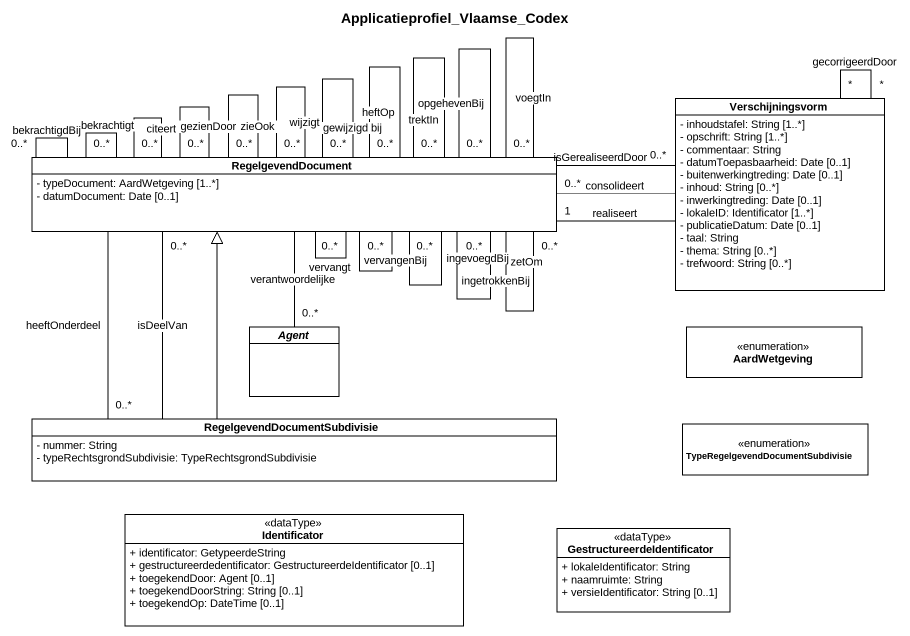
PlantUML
@startuml
title Applicatieprofiel_Vlaamse_Codex
hide circle
hide empty members
skinparam classAttributeIconSize 0
class Verschijningsvorm {
  - inhoudstafel: String [1..*]
  - opschrift: String [1..*]
  - commentaar: String
  - datumToepasbaarheid: Date [0..1]
  - buitenwerkingtreding: Date [0..1]
  - inhoud: String [0..*]
  - inwerkingtreding: Date [0..1]
  - lokaleID: Identificator [1..*]
  - publicatieDatum: Date [0..1]
  - taal: String
  - thema: String [0..*]
  - trefwoord: String [0..*]
}
class RegelgevendDocument {
  - typeDocument: AardWetgeving [1..*]
  - datumDocument: Date [0..1]
}
abstract class "Agent" as Agent_
enum AardWetgeving
class "RegelgevendDocumentSubdivisie" as RegelgevendDocumentSubdivisi {
  - nummer: String
  - typeRechtsgrondSubdivisie: TypeRechtsgrondSubdivisie
}
enum "TypeRegelgevendDocumentSubdivisie" as TypeRegelgevendDocumentSubdi
class Identificator <<dataType>> {
  + identificator: GetypeerdeString
  + gestructureerdedentificator: GestructureerdeIdentificator [0..1]
  + toegekendDoor: Agent [0..1]
  + toegekendDoorString: String [0..1]
  + toegekendOp: DateTime [0..1]
}
class GestructureerdeIdentificator <<dataType>> {
  + lokaleIdentificator: String
  + naamruimte: String
  + versieIdentificator: String [0..1]
}
Verschijningsvorm "*" -- "*" Verschijningsvorm : gecorrigeerdDoor
Verschijningsvorm -left- "0..*" RegelgevendDocument : consolideert
Verschijningsvorm -left- "1" RegelgevendDocument : realiseert
RegelgevendDocument -right- "0..*" Verschijningsvorm : isGerealiseerdDoor
RegelgevendDocument -- "0..*" RegelgevendDocument : ingetrokkenBij
RegelgevendDocument -- "0..*" RegelgevendDocument : heftOp
RegelgevendDocument -- "0..*" RegelgevendDocument : vervangenBij
RegelgevendDocument -- "0..*" RegelgevendDocument : bekrachtigdBij
RegelgevendDocument -- "0..*" RegelgevendDocument : zetOm
RegelgevendDocument -- "0..*" RegelgevendDocument : gezienDoor
RegelgevendDocument -- "0..*" RegelgevendDocument : citeert
RegelgevendDocument -- "0..*" RegelgevendDocument : wijzigt
RegelgevendDocument -- "0..*" RegelgevendDocument : bekrachtigt
RegelgevendDocument -- "0..*" RegelgevendDocument : vervangt
RegelgevendDocument -- "0..*" RegelgevendDocument : voegtIn
RegelgevendDocument -- "0..*" RegelgevendDocument : opgehevenBij
RegelgevendDocument -- "0..*" RegelgevendDocument : gewijzigd bij
RegelgevendDocument -- "0..*" RegelgevendDocument : ingevoegdBij
RegelgevendDocument -- "0..*" RegelgevendDocument : zieOok
RegelgevendDocument -- "0..*" RegelgevendDocument : trektIn
RegelgevendDocument -- "0..*" Agent_ : verantwoordelijke
RegelgevendDocument -- "0..*" RegelgevendDocumentSubdivisi : heeftOnderdeel
RegelgevendDocumentSubdivisi -up-|> RegelgevendDocument
RegelgevendDocumentSubdivisi -up- "0..*" RegelgevendDocument : isDeelVan
@enduml
